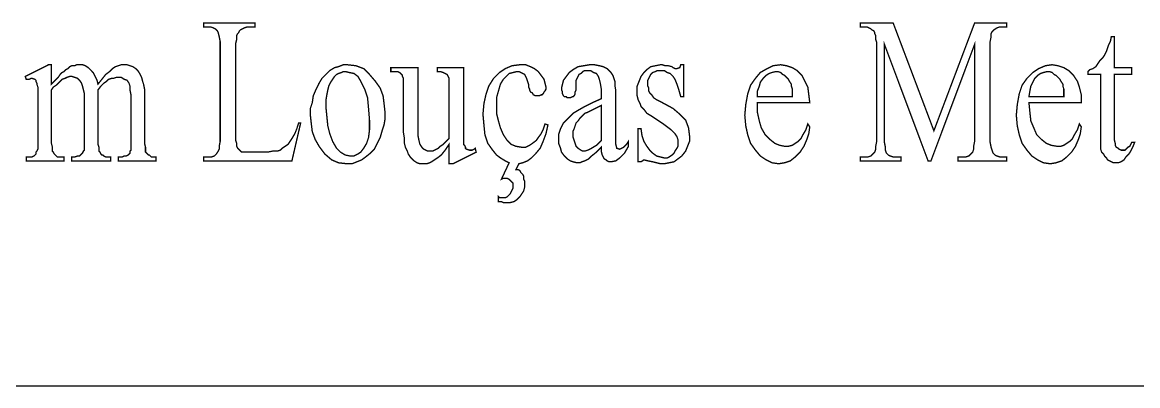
# Model space of a CAD drawing. Extents: x -15546 to -11346, y -11606 to -5666.
# Drawn here: x -14242.5 to -13894.8, y -10881.4 to -10768.3 of the extents above; entities that cross this region are included whole.
import ezdxf

# ---------------------------------------------------------------- set-up
doc = ezdxf.new("R2010")
doc.units = 0
doc.header["$LTSCALE"] = 99
doc.header["$MEASUREMENT"] = 0
doc.layers.add('FINA', color=7, linetype='CONTINUOUS')

msp = doc.modelspace()

# ---------------------------------------------------------------- linework, layer by layer
at = {"layer": 'FINA'}
msp.add_line((-15190.031, -10881.418), (-11446.031, -10881.418), dxfattribs=at)
at = {"layer": 'FINA', "const_width": 0.42}
for points in [[(-14156.351, -10799.604), (-14156.955, -10801.419), (-14157.56, -10802.93), (-14158.467, -10804.442), (-14159.072, -10805.349), (-14159.676, -10806.255), (-14160.583, -10806.86), (-14161.491, -10807.465), (-14162.095, -10808.07), (-14163.002, -10808.372), (-14164.514, -10808.372), (-14166.025, -10808.675), (-14167.839, -10808.675), (-14170.56, -10808.675), (-14172.072, -10808.675), (-14173.281, -10808.675), (-14174.188, -10808.675), (-14174.49, -10808.372), (-14175.397, -10807.465), (-14175.699, -10806.86), (-14175.699, -10805.953), (-14176.002, -10805.046), (-14176.002, -10803.837), (-14176.002, -10776.628), (-14176.002, -10774.814), (-14175.699, -10773.605), (-14175.699, -10772.395), (-14175.397, -10771.791), (-14175.095, -10771.488), (-14174.792, -10770.884), (-14174.49, -10770.581), (-14173.886, -10770.279), (-14173.281, -10769.977), (-14172.374, -10769.675), (-14171.165, -10769.675), (-14169.955, -10769.675), (-14169.955, -10768.465), (-14185.979, -10768.465), (-14185.979, -10769.675), (-14184.769, -10769.675), (-14183.862, -10769.675), (-14182.956, -10769.977), (-14182.351, -10770.279), (-14181.746, -10770.884), (-14181.444, -10771.488), (-14181.142, -10772.698), (-14180.839, -10774.21), (-14180.839, -10776.023), (-14180.839, -10803.837), (-14180.839, -10805.349), (-14181.142, -10806.86), (-14181.142, -10807.767), (-14181.444, -10808.372), (-14182.048, -10809.279), (-14182.653, -10809.883), (-14183.56, -10810.186), (-14184.769, -10810.186), (-14185.979, -10810.186), (-14185.979, -10811.395), (-14158.467, -10811.395), (-14155.746, -10799.604), (-14156.351, -10799.604)], [(-13960.143, -10811.395), (-13959.236, -10811.395), (-13945.631, -10775.116), (-13945.631, -10803.837), (-13945.631, -10805.349), (-13945.933, -10806.86), (-13945.933, -10807.767), (-13946.236, -10808.675), (-13946.84, -10809.279), (-13947.445, -10809.883), (-13948.352, -10810.186), (-13949.561, -10810.186), (-13950.77, -10810.186), (-13950.77, -10811.395), (-13935.654, -10811.395), (-13935.654, -10810.186), (-13936.864, -10810.186), (-13937.77, -10810.186), (-13938.677, -10809.883), (-13939.282, -10809.581), (-13939.887, -10808.977), (-13940.189, -10808.07), (-13940.491, -10807.163), (-13940.794, -10805.651), (-13940.794, -10803.837), (-13940.794, -10776.023), (-13940.794, -10774.21), (-13940.491, -10772.698), (-13940.491, -10771.791), (-13940.189, -10771.186), (-13939.584, -10770.581), (-13938.677, -10769.977), (-13937.77, -10769.675), (-13936.864, -10769.675), (-13935.654, -10769.675), (-13935.654, -10768.465), (-13945.631, -10768.465), (-13958.328, -10802.023), (-13971.026, -10768.465), (-13981.305, -10768.465), (-13981.305, -10769.675), (-13980.096, -10769.675), (-13979.189, -10769.675), (-13978.584, -10769.977), (-13977.979, -10770.279), (-13977.677, -10770.581), (-13977.073, -10770.884), (-13976.771, -10771.488), (-13976.771, -10771.791), (-13976.468, -10772.395), (-13976.468, -10773.605), (-13976.166, -10774.512), (-13976.166, -10776.023), (-13976.166, -10803.837), (-13976.166, -10805.349), (-13976.468, -10806.86), (-13976.468, -10807.767), (-13976.771, -10808.675), (-13977.375, -10809.279), (-13977.979, -10809.883), (-13978.887, -10810.186), (-13979.794, -10810.186), (-13981.305, -10810.186), (-13981.305, -10811.395), (-13968.607, -10811.395), (-13968.607, -10810.186), (-13970.119, -10810.186), (-13971.026, -10810.186), (-13971.933, -10809.883), (-13972.538, -10809.581), (-13973.142, -10808.977), (-13973.444, -10808.07), (-13973.444, -10807.163), (-13973.747, -10805.651), (-13973.747, -10803.837), (-13973.747, -10775.116), (-13960.143, -10811.395)], [(-13902.096, -10772.698), (-13903.003, -10772.698), (-13903.306, -10774.21), (-13903.91, -10775.419), (-13904.212, -10776.325), (-13904.514, -10777.233), (-13905.119, -10778.442), (-13905.724, -10779.349), (-13906.631, -10780.256), (-13907.236, -10781.163), (-13907.841, -10782.07), (-13908.747, -10782.674), (-13909.654, -10782.977), (-13910.259, -10783.582), (-13910.259, -10784.488), (-13906.329, -10784.488), (-13906.329, -10804.139), (-13906.329, -10805.651), (-13906.329, -10806.86), (-13906.329, -10807.767), (-13906.026, -10808.675), (-13905.422, -10809.279), (-13905.119, -10809.883), (-13904.514, -10810.488), (-13904.212, -10811.093), (-13903.608, -10811.395), (-13903.003, -10811.698), (-13902.399, -10812), (-13901.794, -10812), (-13900.887, -10812), (-13899.98, -10811.698), (-13899.073, -10811.093), (-13898.468, -10810.186), (-13897.562, -10809.279), (-13896.957, -10808.372), (-13896.352, -10807.163), (-13895.747, -10805.651), (-13896.654, -10805.651), (-13896.957, -10806.255), (-13897.259, -10806.86), (-13897.864, -10807.163), (-13898.166, -10807.465), (-13898.468, -10807.767), (-13898.771, -10808.07), (-13899.375, -10808.07), (-13899.677, -10808.07), (-13899.98, -10808.07), (-13900.585, -10807.767), (-13900.887, -10807.465), (-13901.491, -10807.163), (-13901.794, -10806.558), (-13901.794, -10805.953), (-13902.096, -10804.744), (-13902.096, -10803.535), (-13902.096, -10784.488), (-13896.654, -10784.488), (-13896.654, -10782.372), (-13902.096, -10782.372), (-13902.096, -10772.698)], [(-14233.443, -10787.511), (-14233.443, -10781.465), (-14234.351, -10781.465), (-14241.606, -10785.093), (-14241.304, -10786), (-14240.699, -10786), (-14240.397, -10786), (-14239.792, -10785.697), (-14239.49, -10785.697), (-14238.583, -10786), (-14238.28, -10786.302), (-14238.28, -10786.605), (-14237.978, -10787.209), (-14237.978, -10787.511), (-14237.676, -10788.418), (-14237.676, -10789.628), (-14237.676, -10791.442), (-14237.676, -10793.558), (-14237.676, -10804.744), (-14237.676, -10805.953), (-14237.676, -10807.163), (-14237.676, -10807.767), (-14237.978, -10808.372), (-14238.28, -10808.675), (-14238.28, -10809.279), (-14238.583, -10809.581), (-14238.885, -10809.883), (-14239.49, -10810.186), (-14239.792, -10810.186), (-14240.397, -10810.186), (-14241.304, -10810.186), (-14241.304, -10811.395), (-14229.513, -10811.395), (-14229.513, -10810.186), (-14230.42, -10810.186), (-14231.025, -10810.186), (-14231.629, -10810.186), (-14231.931, -10809.883), (-14232.234, -10809.581), (-14232.536, -10809.279), (-14232.839, -10808.675), (-14233.141, -10808.372), (-14233.141, -10808.07), (-14233.141, -10807.163), (-14233.443, -10805.953), (-14233.443, -10804.744), (-14233.443, -10789.325), (-14232.839, -10788.418), (-14231.931, -10787.814), (-14231.025, -10786.907), (-14230.118, -10786), (-14229.211, -10785.697), (-14228.606, -10785.395), (-14227.699, -10785.093), (-14227.094, -10785.093), (-14226.188, -10785.395), (-14225.281, -10785.697), (-14224.676, -10786.302), (-14224.071, -10787.209), (-14223.769, -10788.116), (-14223.467, -10789.325), (-14223.164, -10790.535), (-14223.164, -10792.349), (-14223.164, -10804.744), (-14223.164, -10805.953), (-14223.164, -10806.86), (-14223.164, -10807.465), (-14223.164, -10808.07), (-14223.467, -10808.372), (-14223.769, -10808.977), (-14224.071, -10809.279), (-14224.374, -10809.581), (-14224.676, -10809.883), (-14225.281, -10809.883), (-14226.188, -10810.186), (-14227.094, -10810.186), (-14227.094, -10811.395), (-14215.002, -10811.395), (-14215.002, -10810.186), (-14215.909, -10810.186), (-14216.513, -10810.186), (-14217.118, -10809.883), (-14217.421, -10809.581), (-14217.723, -10809.581), (-14218.025, -10809.279), (-14218.327, -10808.675), (-14218.63, -10808.372), (-14218.63, -10808.07), (-14218.63, -10807.163), (-14218.932, -10806.255), (-14218.932, -10804.744), (-14218.932, -10790.837), (-14218.932, -10789.628), (-14218.932, -10789.325), (-14218.025, -10788.116), (-14217.118, -10787.209), (-14216.211, -10786.605), (-14215.607, -10786), (-14214.699, -10785.697), (-14214.095, -10785.697), (-14213.188, -10785.395), (-14212.583, -10785.395), (-14211.676, -10785.395), (-14210.769, -10786), (-14209.862, -10786.302), (-14209.257, -10787.209), (-14208.955, -10788.116), (-14208.955, -10789.325), (-14208.653, -10790.837), (-14208.653, -10792.349), (-14208.653, -10804.744), (-14208.653, -10805.953), (-14208.653, -10806.86), (-14208.653, -10807.465), (-14208.653, -10808.07), (-14208.955, -10808.372), (-14208.955, -10808.977), (-14209.257, -10809.279), (-14209.56, -10809.581), (-14210.164, -10809.883), (-14210.769, -10809.883), (-14211.374, -10810.186), (-14211.978, -10810.186), (-14212.583, -10810.186), (-14212.583, -10811.395), (-14200.793, -10811.395), (-14200.793, -10810.186), (-14201.699, -10810.186), (-14202.304, -10810.186), (-14202.606, -10809.883), (-14202.909, -10809.581), (-14203.211, -10809.581), (-14203.513, -10809.279), (-14203.816, -10808.977), (-14204.118, -10808.675), (-14204.118, -10808.07), (-14204.118, -10807.163), (-14204.42, -10805.953), (-14204.42, -10804.744), (-14204.42, -10792.349), (-14204.42, -10790.535), (-14204.42, -10789.023), (-14204.723, -10787.511), (-14205.025, -10786.605), (-14205.327, -10785.395), (-14205.932, -10784.186), (-14206.536, -10783.279), (-14207.141, -10782.674), (-14208.048, -10782.07), (-14208.955, -10781.768), (-14209.862, -10781.465), (-14210.769, -10781.465), (-14211.676, -10781.465), (-14212.583, -10781.768), (-14213.49, -10782.07), (-14214.397, -10782.674), (-14215.304, -10783.582), (-14216.513, -10784.488), (-14217.723, -10786), (-14218.932, -10787.511), (-14219.234, -10786.302), (-14219.839, -10785.093), (-14220.444, -10783.884), (-14221.35, -10782.977), (-14221.955, -10782.372), (-14222.862, -10781.768), (-14223.769, -10781.465), (-14224.979, -10781.465), (-14225.583, -10781.465), (-14226.188, -10781.768), (-14227.094, -10781.768), (-14227.699, -10782.07), (-14228.304, -10782.674), (-14228.908, -10782.977), (-14229.513, -10783.582), (-14230.118, -10783.884), (-14230.723, -10784.488), (-14231.327, -10785.395), (-14232.234, -10786.302), (-14233.443, -10787.511)], [(-14141.234, -10781.465), (-14142.444, -10781.465), (-14143.956, -10782.07), (-14145.165, -10782.372), (-14146.677, -10783.279), (-14147.886, -10784.488), (-14149.095, -10785.697), (-14150.002, -10787.209), (-14150.909, -10789.023), (-14151.816, -10791.14), (-14152.118, -10793.255), (-14152.723, -10795.069), (-14152.723, -10797.186), (-14152.42, -10799.907), (-14152.118, -10802.325), (-14151.211, -10804.744), (-14150.002, -10806.86), (-14148.188, -10809.279), (-14146.072, -10811.093), (-14143.956, -10812), (-14141.234, -10812.302), (-14139.723, -10812.302), (-14138.211, -10811.698), (-14136.7, -10811.093), (-14135.491, -10810.186), (-14133.979, -10808.977), (-14132.769, -10807.767), (-14131.863, -10805.953), (-14130.956, -10804.139), (-14130.351, -10802.023), (-14129.746, -10800.209), (-14129.444, -10798.395), (-14129.444, -10796.279), (-14129.746, -10793.558), (-14130.049, -10791.14), (-14130.956, -10788.721), (-14132.467, -10786.605), (-14134.281, -10784.488), (-14136.095, -10782.674), (-14138.514, -10781.768), (-14141.234, -10781.465)], [(-14104.956, -10782.372), (-14113.118, -10782.372), (-14113.118, -10783.582), (-14112.212, -10783.582), (-14111.304, -10783.884), (-14110.7, -10784.186), (-14110.095, -10784.488), (-14109.793, -10785.093), (-14109.491, -10785.697), (-14109.491, -10786.605), (-14109.491, -10787.814), (-14109.491, -10804.442), (-14110.398, -10805.349), (-14111.304, -10806.255), (-14112.212, -10806.86), (-14112.816, -10807.465), (-14113.421, -10807.767), (-14114.026, -10808.07), (-14114.63, -10808.372), (-14115.235, -10808.372), (-14116.141, -10808.372), (-14116.746, -10808.07), (-14117.351, -10807.767), (-14117.956, -10807.163), (-14118.56, -10806.255), (-14118.863, -10805.046), (-14119.165, -10803.535), (-14119.165, -10801.721), (-14119.165, -10782.372), (-14127.63, -10782.372), (-14127.63, -10783.582), (-14126.723, -10783.582), (-14126.118, -10783.582), (-14125.514, -10783.582), (-14124.909, -10783.884), (-14124.607, -10784.186), (-14124.304, -10784.488), (-14124.002, -10784.791), (-14124.002, -10785.093), (-14123.699, -10785.697), (-14123.699, -10786.302), (-14123.699, -10786.907), (-14123.699, -10787.814), (-14123.699, -10800.814), (-14123.699, -10802.627), (-14123.397, -10804.442), (-14123.397, -10805.953), (-14123.095, -10807.163), (-14122.491, -10808.372), (-14122.188, -10809.279), (-14121.584, -10810.186), (-14120.979, -10810.79), (-14120.374, -10811.395), (-14119.467, -10812), (-14118.56, -10812.302), (-14117.351, -10812.302), (-14116.444, -10812.302), (-14115.537, -10812), (-14114.933, -10811.698), (-14114.026, -10811.093), (-14113.118, -10810.488), (-14111.909, -10809.581), (-14110.7, -10808.07), (-14109.491, -10806.255), (-14109.491, -10812.302), (-14108.281, -10812.302), (-14101.026, -10808.675), (-14101.328, -10807.465), (-14101.63, -10807.767), (-14102.235, -10808.07), (-14102.537, -10808.07), (-14103.142, -10808.07), (-14104.049, -10807.767), (-14104.351, -10807.465), (-14104.351, -10807.163), (-14104.654, -10806.558), (-14104.956, -10806.255), (-14104.956, -10805.349), (-14104.956, -10804.139), (-14104.956, -10802.325), (-14104.956, -10799.907), (-14104.956, -10782.372)], [(-14087.723, -10812.302), (-14086.514, -10812), (-14085.002, -10811.395), (-14083.793, -10810.488), (-14082.584, -10809.279), (-14081.072, -10807.465), (-14080.165, -10805.349), (-14079.258, -10802.93), (-14078.653, -10800.209), (-14079.561, -10799.907), (-14080.165, -10801.721), (-14080.77, -10802.93), (-14081.676, -10804.139), (-14082.282, -10805.046), (-14083.491, -10805.953), (-14084.398, -10806.558), (-14085.607, -10807.163), (-14086.816, -10807.163), (-14088.63, -10806.86), (-14090.142, -10806.255), (-14091.351, -10805.046), (-14092.561, -10803.232), (-14093.467, -10801.116), (-14094.072, -10799), (-14094.677, -10796.581), (-14094.677, -10794.163), (-14094.677, -10791.744), (-14094.072, -10789.628), (-14093.467, -10787.511), (-14092.561, -10786), (-14091.654, -10785.093), (-14090.746, -10784.186), (-14089.537, -10783.884), (-14088.328, -10783.582), (-14087.723, -10783.582), (-14087.119, -10783.884), (-14086.514, -10784.186), (-14085.909, -10784.488), (-14085.607, -10785.093), (-14085.305, -10785.697), (-14085.002, -10786.605), (-14084.7, -10787.511), (-14084.7, -10788.418), (-14084.398, -10789.023), (-14084.398, -10789.325), (-14084.095, -10789.93), (-14083.491, -10790.232), (-14083.188, -10790.837), (-14082.584, -10791.14), (-14081.676, -10791.14), (-14081.374, -10791.14), (-14080.77, -10790.837), (-14080.468, -10790.837), (-14080.165, -10790.535), (-14079.863, -10789.93), (-14079.561, -10789.628), (-14079.258, -10789.023), (-14079.258, -10788.418), (-14079.561, -10787.209), (-14079.863, -10786), (-14080.77, -10784.791), (-14081.676, -10783.582), (-14082.886, -10782.674), (-14084.095, -10782.07), (-14085.607, -10781.465), (-14087.421, -10781.465), (-14089.839, -10781.768), (-14091.956, -10782.674), (-14093.769, -10783.884), (-14095.584, -10785.697), (-14097.096, -10788.116), (-14098.002, -10790.837), (-14098.607, -10793.558), (-14098.909, -10796.884), (-14098.607, -10800.209), (-14098.304, -10803.232), (-14097.398, -10805.953), (-14095.886, -10808.07), (-14094.677, -10809.581), (-14093.467, -10810.488), (-14091.956, -10811.395), (-14090.746, -10812), (-14093.165, -10817.139), (-14092.561, -10816.837), (-14091.956, -10816.837), (-14091.654, -10816.837), (-14091.351, -10816.837), (-14090.746, -10817.139), (-14090.444, -10817.442), (-14090.142, -10817.744), (-14089.839, -10818.047), (-14089.537, -10818.349), (-14089.537, -10818.953), (-14089.537, -10819.256), (-14089.537, -10819.86), (-14089.839, -10820.465), (-14090.142, -10821.07), (-14090.444, -10821.674), (-14091.049, -10822.279), (-14091.351, -10822.581), (-14091.956, -10822.883), (-14092.561, -10822.883), (-14092.863, -10822.883), (-14093.165, -10822.883), (-14093.769, -10822.883), (-14094.072, -10822.581), (-14094.072, -10824.093), (-14093.165, -10824.093), (-14092.561, -10824.395), (-14092.258, -10824.395), (-14091.654, -10824.395), (-14090.444, -10824.395), (-14089.235, -10824.093), (-14088.328, -10823.488), (-14087.421, -10822.581), (-14086.816, -10821.674), (-14086.211, -10820.767), (-14085.909, -10819.558), (-14085.909, -10818.349), (-14085.909, -10817.744), (-14086.211, -10817.139), (-14086.211, -10816.232), (-14086.514, -10815.627), (-14087.119, -10815.023), (-14087.421, -10814.418), (-14088.025, -10814.116), (-14088.63, -10814.116), (-14087.723, -10812.302)], [(-14062.026, -10807.163), (-14062.026, -10808.372), (-14061.723, -10809.581), (-14061.421, -10810.186), (-14061.119, -10810.79), (-14060.514, -10811.093), (-14060.212, -10811.395), (-14059.607, -10811.698), (-14059.002, -10811.698), (-14057.491, -10811.395), (-14056.281, -10810.488), (-14054.77, -10808.977), (-14053.561, -10806.86), (-14053.561, -10805.349), (-14054.165, -10806.255), (-14054.77, -10806.86), (-14055.072, -10807.163), (-14055.677, -10807.465), (-14056.281, -10807.767), (-14057.189, -10807.465), (-14057.491, -10806.255), (-14057.491, -10805.651), (-14057.491, -10804.442), (-14057.491, -10802.93), (-14057.491, -10801.116), (-14057.491, -10791.442), (-14057.491, -10789.628), (-14057.793, -10787.814), (-14057.793, -10786.605), (-14058.096, -10785.697), (-14058.398, -10784.791), (-14059.002, -10783.884), (-14059.607, -10783.279), (-14060.212, -10782.674), (-14061.421, -10782.07), (-14062.631, -10781.768), (-14064.142, -10781.465), (-14065.654, -10781.465), (-14067.468, -10781.768), (-14069.281, -10782.07), (-14070.793, -10782.977), (-14072.002, -10783.884), (-14072.909, -10785.093), (-14073.816, -10786.302), (-14074.119, -10787.511), (-14074.421, -10788.721), (-14074.421, -10789.325), (-14074.119, -10789.93), (-14074.119, -10790.535), (-14073.816, -10791.14), (-14073.514, -10791.442), (-14072.909, -10791.442), (-14072.607, -10791.744), (-14072.002, -10791.744), (-14071.7, -10791.744), (-14071.095, -10791.442), (-14070.793, -10791.442), (-14070.491, -10791.14), (-14070.189, -10790.535), (-14070.189, -10789.93), (-14069.886, -10789.325), (-14069.886, -10788.721), (-14069.886, -10786.907), (-14069.886, -10786.302), (-14069.584, -10785.697), (-14069.281, -10785.093), (-14068.979, -10784.488), (-14068.375, -10784.186), (-14067.77, -10783.582), (-14067.165, -10783.279), (-14066.258, -10783.279), (-14065.352, -10783.279), (-14064.444, -10783.884), (-14063.537, -10784.186), (-14062.933, -10785.093), (-14062.631, -10786), (-14062.328, -10787.209), (-14062.026, -10789.023), (-14062.026, -10790.837), (-14062.026, -10792.046), (-14064.747, -10793.255), (-14067.165, -10794.465), (-14069.281, -10795.674), (-14070.793, -10796.581), (-14072.002, -10797.79), (-14072.909, -10798.698), (-14073.816, -10799.604), (-14074.421, -10800.814), (-14074.724, -10801.419), (-14075.026, -10802.325), (-14075.328, -10803.232), (-14075.328, -10804.442), (-14075.328, -10805.953), (-14074.724, -10807.465), (-14074.421, -10808.675), (-14073.514, -10809.883), (-14072.607, -10810.79), (-14071.7, -10811.395), (-14070.793, -10811.698), (-14069.584, -10812), (-14068.677, -10812), (-14068.072, -10811.698), (-14067.165, -10811.395), (-14066.561, -10811.093), (-14065.956, -10810.79), (-14065.049, -10809.883), (-14063.537, -10808.675), (-14062.026, -10807.163)], [(-14036.328, -10781.465), (-14037.235, -10781.465), (-14037.537, -10782.372), (-14038.444, -10782.674), (-14038.747, -10782.674), (-14039.049, -10782.674), (-14039.654, -10782.372), (-14039.956, -10782.07), (-14041.165, -10781.768), (-14042.072, -10781.768), (-14042.979, -10781.465), (-14043.584, -10781.465), (-14045.096, -10781.768), (-14046.607, -10782.07), (-14047.817, -10782.977), (-14048.723, -10783.884), (-14049.631, -10785.093), (-14050.235, -10786.605), (-14050.84, -10788.116), (-14050.84, -10789.93), (-14050.84, -10791.14), (-14050.537, -10792.349), (-14049.933, -10793.558), (-14049.631, -10794.465), (-14048.723, -10795.372), (-14047.817, -10796.581), (-14046.305, -10797.488), (-14044.491, -10798.698), (-14042.677, -10799.907), (-14041.468, -10800.814), (-14040.259, -10801.721), (-14039.654, -10802.325), (-14039.049, -10802.93), (-14038.444, -10803.837), (-14038.142, -10804.744), (-14038.142, -10805.953), (-14038.142, -10806.86), (-14038.444, -10807.465), (-14039.049, -10808.372), (-14039.351, -10808.977), (-14039.956, -10809.581), (-14040.863, -10810.186), (-14041.468, -10810.488), (-14042.374, -10810.488), (-14043.584, -10810.186), (-14044.793, -10809.883), (-14046.003, -10808.977), (-14046.909, -10808.07), (-14047.817, -10806.86), (-14048.723, -10805.349), (-14049.328, -10803.535), (-14049.631, -10801.419), (-14050.537, -10801.419), (-14050.537, -10811.698), (-14049.631, -10811.698), (-14048.723, -10811.093), (-14047.514, -10811.395), (-14046.003, -10811.698), (-14044.793, -10812), (-14043.584, -10812.302), (-14042.374, -10812.302), (-14040.863, -10812), (-14039.351, -10811.698), (-14038.142, -10810.79), (-14036.933, -10809.883), (-14035.724, -10808.372), (-14035.119, -10806.86), (-14034.514, -10805.349), (-14034.514, -10803.535), (-14034.816, -10801.116), (-14035.724, -10798.698), (-14037.537, -10796.884), (-14039.654, -10795.069), (-14043.584, -10792.953), (-14044.793, -10792.349), (-14045.7, -10791.744), (-14046.305, -10790.837), (-14046.909, -10790.232), (-14047.212, -10789.628), (-14047.212, -10788.721), (-14047.514, -10788.116), (-14047.514, -10787.209), (-14047.514, -10786.302), (-14047.212, -10785.697), (-14046.909, -10785.093), (-14046.607, -10784.488), (-14046.003, -10783.884), (-14045.096, -10783.582), (-14044.491, -10783.279), (-14043.584, -10783.279), (-14042.374, -10783.279), (-14041.468, -10783.884), (-14040.561, -10784.186), (-14039.654, -10785.093), (-14039.049, -10786), (-14038.444, -10787.511), (-14037.839, -10789.325), (-14037.235, -10791.442), (-14036.328, -10791.442), (-14036.328, -10781.465)], [(-14013.352, -10793.255), (-13997.026, -10793.255), (-13997.328, -10790.837), (-13997.631, -10788.418), (-13998.538, -10786.605), (-13999.445, -10784.791), (-14000.956, -10783.279), (-14002.468, -10782.372), (-14004.282, -10781.768), (-14006.096, -10781.465), (-14008.514, -10781.768), (-14010.328, -10782.674), (-14012.444, -10783.884), (-14013.956, -10785.697), (-14015.468, -10787.814), (-14016.375, -10790.535), (-14016.979, -10793.86), (-14017.282, -10797.186), (-14016.979, -10800.512), (-14016.375, -10803.232), (-14015.468, -10805.953), (-14013.956, -10808.07), (-14012.444, -10809.883), (-14010.631, -10811.093), (-14008.817, -10812), (-14006.7, -10812.302), (-14004.886, -10812), (-14003.072, -10811.395), (-14001.561, -10810.186), (-14000.049, -10808.675), (-13998.84, -10806.86), (-13997.933, -10804.744), (-13997.328, -10802.93), (-13997.026, -10800.814), (-13997.631, -10799.907), (-13998.235, -10801.721), (-13999.142, -10803.232), (-13999.747, -10804.442), (-14000.654, -10805.349), (-14001.561, -10805.953), (-14002.468, -10806.558), (-14003.677, -10806.86), (-14004.886, -10806.86), (-14006.398, -10806.558), (-14007.909, -10805.953), (-14009.421, -10804.744), (-14010.933, -10803.232), (-14012.142, -10801.116), (-14012.747, -10799), (-14013.352, -10796.279), (-14013.352, -10793.255)], [(-13928.701, -10793.255), (-13912.375, -10793.255), (-13912.375, -10790.837), (-13912.98, -10788.418), (-13913.585, -10786.605), (-13914.794, -10784.791), (-13916.305, -10783.279), (-13917.817, -10782.372), (-13919.631, -10781.768), (-13921.445, -10781.465), (-13923.561, -10781.768), (-13925.678, -10782.674), (-13927.492, -10783.884), (-13929.305, -10785.697), (-13930.817, -10787.814), (-13931.724, -10790.535), (-13932.329, -10793.86), (-13932.631, -10797.186), (-13932.329, -10800.512), (-13931.724, -10803.232), (-13930.817, -10805.953), (-13929.305, -10808.07), (-13927.794, -10809.883), (-13925.98, -10811.093), (-13924.166, -10812), (-13922.049, -10812.302), (-13920.236, -10812), (-13918.422, -10811.395), (-13916.91, -10810.186), (-13915.399, -10808.675), (-13914.189, -10806.86), (-13913.282, -10804.744), (-13912.678, -10802.93), (-13912.375, -10800.814), (-13912.98, -10799.907), (-13913.585, -10801.721), (-13914.492, -10803.232), (-13915.097, -10804.442), (-13916.003, -10805.349), (-13916.91, -10805.953), (-13917.817, -10806.558), (-13918.724, -10806.86), (-13919.934, -10806.86), (-13921.747, -10806.558), (-13923.259, -10805.953), (-13924.771, -10804.744), (-13926.282, -10803.232), (-13927.189, -10801.116), (-13928.096, -10799), (-13928.398, -10796.279), (-13928.701, -10793.255)], [(-14141.839, -10783.582), (-14140.63, -10783.884), (-14139.118, -10784.186), (-14137.909, -10785.093), (-14137.002, -10786.605), (-14135.793, -10789.023), (-14134.886, -10791.744), (-14134.583, -10795.069), (-14134.281, -10798.698), (-14134.281, -10801.721), (-14134.583, -10804.139), (-14135.188, -10805.953), (-14136.095, -10807.465), (-14137.002, -10808.675), (-14137.909, -10809.279), (-14139.118, -10809.883), (-14140.327, -10809.883), (-14141.839, -10809.581), (-14143.351, -10808.675), (-14144.56, -10807.465), (-14145.769, -10805.349), (-14146.677, -10802.93), (-14147.281, -10800.512), (-14147.583, -10797.488), (-14147.886, -10794.465), (-14147.886, -10792.651), (-14147.583, -10790.837), (-14147.281, -10789.325), (-14146.979, -10788.116), (-14146.374, -10786.907), (-14145.769, -10786), (-14145.165, -10785.093), (-14144.56, -10784.488), (-14143.956, -10784.186), (-14143.048, -10783.884), (-14142.444, -10783.582), (-14141.839, -10783.582)], [(-14013.352, -10791.442), (-14013.352, -10789.628), (-14012.747, -10788.116), (-14012.444, -10786.907), (-14011.538, -10785.697), (-14010.631, -10784.791), (-14009.724, -10784.186), (-14008.817, -10783.884), (-14007.607, -10783.582), (-14007.003, -10783.582), (-14006.096, -10783.884), (-14005.491, -10784.488), (-14004.886, -10784.791), (-14004.282, -10785.395), (-14003.677, -10786), (-14003.375, -10786.605), (-14002.77, -10787.511), (-14002.77, -10788.116), (-14002.468, -10789.023), (-14002.468, -10790.232), (-14002.468, -10791.442), (-14013.352, -10791.442)], [(-13928.701, -10791.442), (-13928.398, -10789.628), (-13928.096, -10788.116), (-13927.492, -10786.907), (-13926.887, -10785.697), (-13925.98, -10784.791), (-13925.073, -10784.186), (-13924.166, -10783.884), (-13922.957, -10783.582), (-13922.352, -10783.582), (-13921.445, -10783.884), (-13920.84, -10784.488), (-13920.236, -10784.791), (-13919.631, -10785.395), (-13919.026, -10786), (-13918.724, -10786.605), (-13918.12, -10787.511), (-13918.12, -10788.116), (-13917.817, -10789.023), (-13917.817, -10790.232), (-13917.817, -10791.442), (-13928.701, -10791.442)], [(-14062.026, -10805.046), (-14063.537, -10806.558), (-14065.049, -10807.465), (-14066.258, -10808.07), (-14067.165, -10808.372), (-14067.77, -10808.372), (-14068.375, -10808.07), (-14069.281, -10807.465), (-14069.886, -10806.86), (-14070.189, -10805.953), (-14070.491, -10805.046), (-14070.793, -10804.139), (-14070.793, -10802.93), (-14070.793, -10802.023), (-14070.491, -10801.419), (-14070.189, -10800.512), (-14069.886, -10799.604), (-14069.281, -10799), (-14068.677, -10798.092), (-14068.072, -10797.488), (-14067.165, -10796.581), (-14066.258, -10796.279), (-14065.049, -10795.674), (-14063.84, -10795.069), (-14062.026, -10794.163), (-14062.026, -10805.046)]]:
    msp.add_lwpolyline(points, dxfattribs=at)

doc.saveas('drawing.dxf')
